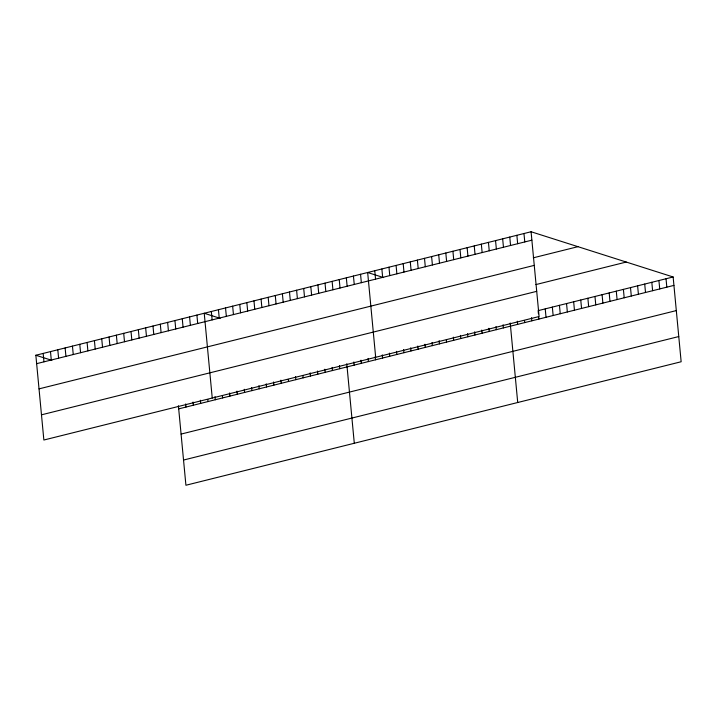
<?xml version="1.0" encoding="UTF-8"?>
<svg xmlns="http://www.w3.org/2000/svg" width="717" height="717" viewBox="0 0 717 717"><rect width="100%" height="100%" fill="white"/><g stroke="black" fill="none" stroke-linecap="round" stroke-linejoin="round"><path stroke-width="1.08" d="M531.082 231.752L539.094 316.529L43.862 440.023L35.85 355.247L531.082 231.752L673.138 276.977L681.15 361.753L185.918 485.248L178.399 405.723M36.648 363.662L531.88 240.168M533.296 257.815L577.956 246.675M39.032 388.865L534.264 265.371M535.913 284.577L626.255 262.055M41.478 414.829L536.71 291.335M673.138 276.977L538.135 310.64L538.431 313.795M178.694 408.878L673.935 285.393M181.078 434.081L676.31 310.586M183.534 460.045L678.766 336.551M383.64 277.596L367.66 272.505L375.672 357.281M220.209 318.348L204.228 313.257L212.241 398.034M35.85 355.247L51.83 360.328M666.03 278.743L666.828 287.159M658.923 280.517L659.721 288.933M651.816 282.292L652.613 290.708M644.717 284.057L645.506 292.473M637.61 285.832L638.408 294.248M630.503 287.607L631.301 296.022M623.396 289.381L624.193 297.788M616.288 291.147L617.086 299.563M609.19 292.921L609.979 301.337M602.083 294.696L602.88 303.112M594.976 296.462L595.773 304.877M587.868 298.236L588.666 306.652M580.761 300.011L581.559 308.427M573.663 301.776L574.451 310.192M566.555 303.551L567.344 311.967M559.448 305.325L560.246 313.741M552.341 307.1L553.139 315.507M545.234 308.866L546.031 317.281M538.727 316.95L538.924 319.056M523.975 233.527L524.772 241.943M531.521 317.667L531.817 320.822M516.867 235.293L517.665 243.708M524.512 320.49L524.719 322.596M509.769 237.067L510.558 245.483M517.316 321.216L517.611 324.371M502.662 238.842L503.459 247.257M510.208 322.991L517.719 402.506M495.555 240.607L496.352 249.023M503.101 324.756L503.397 327.911M488.447 242.382L489.245 250.798M495.994 326.531L496.289 329.686M481.34 244.156L482.138 252.572M488.886 328.305L489.191 331.46M474.242 245.931L475.03 254.338M481.788 330.071L482.084 333.226M467.134 247.697L467.932 256.112M474.681 331.846L474.977 335M460.027 249.471L460.825 257.887M467.574 333.62L467.869 336.775M452.92 251.246L453.718 259.662M460.466 335.386L460.762 338.541M445.813 253.011L446.61 261.427M453.359 337.16L453.664 340.315M438.714 254.786L439.503 263.202M446.359 339.983L446.557 342.09M431.607 256.561L432.405 264.976M439.154 340.7L439.449 343.864M424.5 258.326L425.298 266.742M432.046 342.475L432.342 345.63M417.393 260.101L418.19 268.517M424.939 344.25L425.235 347.404M410.285 261.875L411.083 270.291M417.832 346.024L418.136 349.179M403.187 263.65L403.976 272.057M410.733 347.79L411.029 350.945M396.08 265.415L396.877 273.831M403.626 349.564L403.922 352.719M388.972 267.19L389.77 275.606M396.519 351.339L396.815 354.494M381.865 268.965L382.663 277.371M389.412 353.105L389.707 356.259M374.758 270.73L375.556 279.146M382.304 354.879L382.609 358.034M375.197 356.654L375.502 359.809M360.552 274.279L361.35 282.695M368.099 358.419L368.395 361.583M353.445 276.045L354.243 284.461M360.992 360.194L361.287 363.349M346.338 277.82L347.136 286.235M353.884 361.968L354.18 365.123M339.231 279.594L340.028 288.01M346.777 363.743L354.297 443.258M332.132 281.369L332.921 289.776M339.455 365.562L339.759 368.717M325.025 283.134L325.814 291.55M332.141 367.391L332.437 370.546M317.918 284.909L318.715 293.325M324.819 369.219L325.115 372.374M310.811 286.683L311.608 295.09M317.497 371.039L317.792 374.193M303.703 288.449L304.501 296.865M310.174 372.867L310.47 376.022M296.605 290.224L297.394 298.639M302.95 375.744L303.157 377.85M289.498 291.998L290.286 300.414M295.529 376.515L295.834 379.669M282.39 293.764L283.188 302.18M288.315 379.392L288.512 381.498M275.283 295.538L276.081 303.954M280.894 380.171L281.189 383.326M268.176 297.313L268.974 305.729M273.571 381.991L273.867 385.146M261.069 299.079L261.866 307.494M266.249 383.819L266.545 386.974M253.97 300.853L254.759 309.269M258.927 385.647L259.231 388.802M246.863 302.628L247.661 311.044M251.613 387.467L251.909 390.631M239.756 304.402L240.553 312.809M244.291 389.295L244.587 392.45M232.649 306.168L233.446 314.584M236.968 391.123L237.264 394.278M225.541 307.943L226.339 316.358M229.646 392.952L229.942 396.107M218.443 309.717L219.232 318.133M222.422 395.829L222.62 397.926M211.336 311.483L212.133 319.899M215.001 396.6L215.306 399.754M207.787 399.477L207.984 401.583M196.906 315.086L197.704 323.501M200.366 400.247L200.661 403.402M189.584 316.905L190.381 325.321M193.043 402.076L193.339 405.23M182.27 318.733L183.059 327.149M185.721 403.904L186.017 407.059M174.948 320.562L175.737 328.978M167.626 322.381L168.423 330.797M160.303 324.209L161.101 332.625M152.981 326.038L153.779 334.454M145.659 327.866L146.456 336.273M138.345 329.686L139.134 338.101M131.023 331.514L131.82 339.93M123.7 333.342L124.498 341.749M116.378 335.162L117.176 343.577M109.056 336.99L109.853 345.406M101.733 338.818L102.531 347.234M94.42 340.638L95.209 349.054M87.098 342.466L87.895 350.882M79.775 344.294L80.573 352.71M72.453 346.114L73.251 354.53M65.13 347.942L65.928 356.358M57.808 349.771L58.606 358.186M50.495 351.59L51.283 360.006M43.172 353.418L43.97 361.834"/></g></svg>
